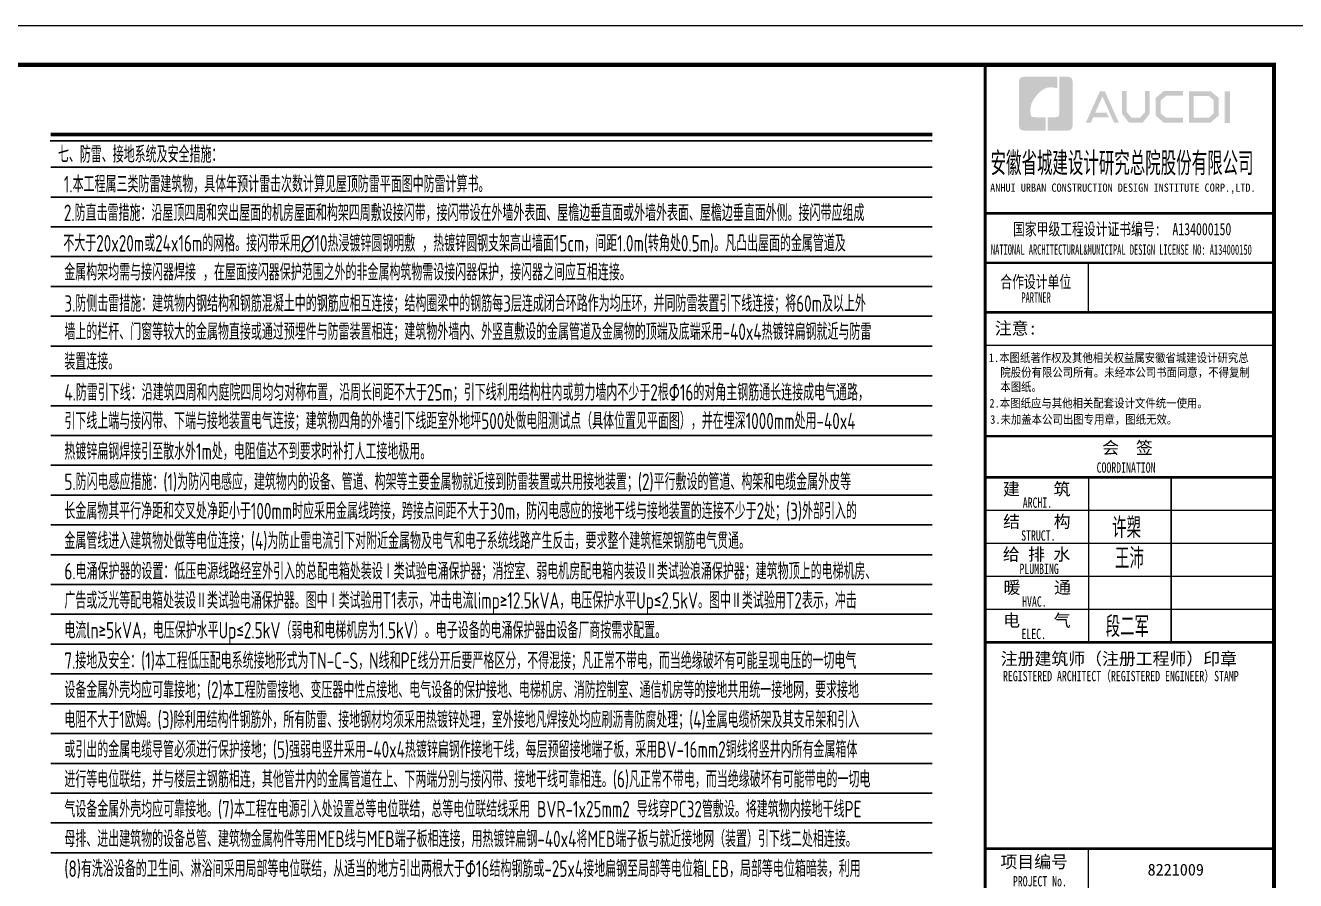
# Model space of a CAD drawing. Extents: x 2803505 to 5851001, y -1372902 to 24339.
# Drawn here: x 2861628 to 2892428, y -608627 to -587899 of the extents above; entities that cross this region are included whole.
import ezdxf

# ---------------------------------------------------------------- set-up
doc = ezdxf.new("R2010")
doc.units = 0
doc.header["$LTSCALE"] = 1000
doc.header["$MEASUREMENT"] = 0
doc.layers.get('0').update_dxf_attribs({"linetype": 'CONTINUOUS'})
for name, color, linetype in [('!!电气', 1, 'CONTINUOUS'), ('PUB_TITLE', 4, 'CONTINUOUS'), ('TEL_TEXT', 7, 'CONTINUOUS'), ('图签文字', 4, 'CONTINUOUS')]:
    doc.layers.add(name, color=color, linetype=linetype)
doc.layers.add('图框', color=147, linetype='CONTINUOUS', lineweight=20)
doc.layers.add('图签', color=147, linetype='CONTINUOUS', lineweight=18)
doc.styles.add('HT', font='simhei.ttf')
doc.styles.add('TSSD_Dimension', font='Tssdeng.shx', dxfattribs={"width": 0.7, "bigfont": 'tssdchn.shx'})
doc.styles.add('宋体', font='', dxfattribs={"height": 4})
doc.styles.add('建筑图签-1', font='simhei.ttf', dxfattribs={"width": 0.7})
doc.styles.add('建筑图签-2', font='TXT.shx', dxfattribs={"width": 0.5, "bigfont": 'HZTXT.shx'})
doc.styles.get('宋体').set_extended_font_data('SimSun')

# ---------------------------------------------------------------- blocks, each defined once
blk = doc.blocks.new('院标1')
h = blk.add_hatch(color=150)
h.dxf.hatch_style = 1
h.set_gradient(color1=(33, 113, 253), color2=(33, 113, 253), tint=1, name='INVCURVED')
edge = h.paths.add_edge_path()
edge.add_spline(control_points=[(116373, 648379), (116379, 648379), (116382, 648379), (116391, 648379), (116391, 648379), (116391, 648379), (116616, 648379), (116616, 648379), (116616, 648379), (116616, 648379), (116616, 648054), (116616, 648054), (116616, 648054), (116616, 648054), (116108, 648054), (116108, 648054), (116108, 648054), (116028, 648054), (115963, 648111), (115963, 648199), (115963, 648199), (115963, 648199), (115963, 649215), (115963, 649215), (115963, 649215), (115963, 649295), (116018, 649360), (116108, 649360), (116108, 649360), (116108, 649360), (116897, 649360), (116897, 649360), (116897, 649360), (116897, 649360), (116897, 649080), (116897, 649080), (116897, 649080), (116897, 649080), (116566, 649140), (116356, 648859), (116356, 648859), (116245, 648719), (116240, 648545), (116247, 648466), (116247, 648466), (116254, 648386), (116247, 648466), (116247, 648466), (116247, 648466), (116247, 648466), (116258, 648374), (116373, 648379)], knot_values=[0, 0, 0, 0, 0.071429, 0.071429, 0.071429, 0.107143, 0.142857, 0.142857, 0.142857, 0.178571, 0.214286, 0.214286, 0.214286, 0.25, 0.285714, 0.285714, 0.285714, 0.321429, 0.357143, 0.357143, 0.357143, 0.392857, 0.428571, 0.428571, 0.428571, 0.464286, 0.5, 0.5, 0.5, 0.535714, 0.571429, 0.571429, 0.571429, 0.607143, 0.642857, 0.642857, 0.642857, 0.678571, 0.714286, 0.714286, 0.714286, 0.75, 0.785714, 0.785714, 0.785714, 0.821429, 0.857143, 0.857143, 0.857143, 0.928571, 1, 1, 1, 1], degree=3, periodic=0)
h = blk.add_hatch(color=150)
h.dxf.hatch_style = 1
h.set_gradient(color1=(33, 113, 253), color2=(33, 113, 253), tint=1, name='INVCURVED')
edge = h.paths.add_edge_path()
edge.add_spline(control_points=[(117268, 649215), (117268, 649215), (117268, 648199), (117268, 648199), (117268, 648199), (117268, 648114), (117212, 648054), (117123, 648054), (117123, 648054), (117123, 648054), (116663, 648054), (116663, 648054), (116663, 648054), (116663, 648054), (116663, 648379), (116663, 648379), (116663, 648379), (116663, 648379), (116865, 648379), (116865, 648379), (116865, 648379), (116907, 648379), (116941, 648413), (116941, 648455), (116941, 648455), (116941, 648455), (116941, 649360), (116941, 649360), (116941, 649360), (116941, 649360), (117123, 649360), (117123, 649360), (117123, 649360), (117204, 649360), (117268, 649306), (117268, 649215)], knot_values=[0, 0, 0, 0, 0.1, 0.1, 0.1, 0.15, 0.2, 0.2, 0.2, 0.25, 0.3, 0.3, 0.3, 0.35, 0.4, 0.4, 0.4, 0.45, 0.5, 0.5, 0.5, 0.55, 0.6, 0.6, 0.6, 0.65, 0.7, 0.7, 0.7, 0.75, 0.8, 0.8, 0.8, 0.9, 1, 1, 1, 1], degree=3, periodic=0)
blk = doc.blocks.new('A$C3F294DF5')
at = {"layer": 'PUB_TITLE'}
h = blk.add_hatch(color=147, dxfattribs=at)
h.paths.add_polyline_path([(-1192, 38658), (-1066, 38658), (-1066, 37888), (-1192, 37888)])
h.paths.add_polyline_path([(-1944, 38542), (-1944, 38016), (-1584, 38016), (-1460, 38123), (-1460, 38441), (-1580, 38542)], flags=16)
h.paths.add_polyline_path([(-2062, 38660), (-2062, 37898), (-1540, 37898), (-1341, 38068), (-1341, 38496), (-1537, 38660)])
h.paths.add_polyline_path([(-2205, 38664), (-2205, 38548), (-2612, 38548), (-2745, 38437), (-2745, 38118), (-2612, 38015), (-2203, 38015), (-2203, 37893), (-2667, 37893), (-2869, 38068), (-2869, 38496), (-2671, 38664)])
h.paths.add_polyline_path([(-3688, 38662), (-3568, 38662), (-3568, 38151), (-3454, 38020), (-3243, 38020), (-3129, 38151), (-3129, 38662), (-3015, 38662), (-3015, 38114), (-3179, 37897), (-3517, 37897), (-3688, 38116)])
h.paths.add_polyline_path([(-4220, 38660), (-4103, 38660), (-3761, 37896), (-3877, 37896), (-4158, 38530), (-4333, 38142), (-4062, 38142), (-4001, 38027), (-4382, 38027), (-4441, 37894), (-4564, 37894)])
at = {"layer": '图框'}
for p, q in [((-7000, 35700), (0, 35700)), ((-7000, 35700), (0, 35700)), ((-7000, 34500), (0, 34500))]:
    blk.add_line(p, q, dxfattribs=at)
for points, const_width in [([(-7000, -700), (-7000, 39300)], 70), ([(-7000, 35700), (0, 35700)], 60), ([(-7000, 34500), (0, 34500)], 60), ([(-7000, 34500), (0, 34500)], 60), ([(-4500, 34500), (-4500, 33300)], 35), ([(-7000, 33300), (0, 33300)], 60), ([(-7000, 33300), (0, 33300)], 60), ([(-7000, 32499), (0, 32499)], 35), ([(-6992, 30300), (8, 30300)], 60), ([(-6992, 29300), (8, 29300)], 70), ([(-6992, 29300), (8, 29300)], 70), ([(-4492, 29300), (-4492, 25300)], 35), ([(-2492, 29300), (-2492, 25300)], 35), ([(-6992, 28500), (8, 28500)], 35), ([(-6992, 27700), (8, 27700)], 35), ([(-6992, 26900), (8, 26900)], 35), ([(-6992, 26100), (8, 26100)], 35), ([(-6992, 25300), (8, 25300)], 70), ([(-7000, 20300), (0, 20300)], 70), ([(-7000, 20300), (0, 20300)], 70), ([(-4500, 16300), (-4500, 20300)], 35)]:
    blk.add_lwpolyline(points, dxfattribs=dict(at, const_width=const_width))
blk.add_blockref('院标1', (-122149, -610349))
at = {"layer": 'PUB_TITLE', "style": 'HT', "width": 0.88}
for s, p in [('1.本图纸著作权及其他相关权益属安徽省城建设计研究总', (-6914, 32093)), ('院股份有限公司所有。未经本公司书面同意，不得复制', (-6635, 31739)), ('本图纸。', (-6635, 31389)), (' 2.本图纸应与其他相关配套设计文件统一使用。 ', (-7025, 30992)), ('3.未加盖本公司出图专用章，图纸无效。', (-6882, 30598))]:
    blk.add_text(s, height=210, dxfattribs=at).set_placement(p)
at = {"layer": '图签', "color": 154, "style": '宋体'}
blk.add_text('8221009', height=286.7, dxfattribs=at).set_placement((-3063, 19648))
at = {"layer": '图签文字', "color": 7, "style": '建筑图签-1'}
for s, height, width, p in [('安徽省城建设计研究总院股份有限公司', 500, 0.55, (-6872, 36677)), ('国家甲级工程设计证书编号:  A134000150', 300, 0.7, (-6328, 35167)), ('合作设计单位', 300, 0.7, (-6635, 33890))]:
    blk.add_text(s, height=height, dxfattribs=dict(at, width=width)).set_placement(p)
at = {"layer": '图签文字', "linetype": 'Continuous', "style": '建筑图签-1', "width": 0.91}
blk.add_text('ANHUI URBAN CONSTRUCTION DESIGN INSTITUTE CORP.,LTD.', height=200, dxfattribs=at).set_placement((-6882, 36222))
at = {"layer": '图签文字', "style": '建筑图签-1'}
for s, width, p in [('NATIONAL ARCHITECTURAL&MUNICIPAL DESIGN LICENSE NO: A134000150', 0.6, (-6863, 34695)), ('PARTNER', 0.6, (-6125, 33534)), ('COORDINATION', 0.7, (-4300, 29413)), ('ARCHI.', 0.7, (-6091, 28562)), ('STRUCT.', 0.7, (-6130, 27765)), ('PLUMBING', 0.7, (-6171, 26958)), ('HVAC.', 0.7, (-6106, 26165)), ('ELEC.', 0.7, (-6122, 25380)), ('REGISTERED ARCHITECT（REGISTERED ENGINEER）STAMP', 0.7, (-6571, 24359)), ('PROJECT No.', 0.7, (-6330, 19385, -1799))]:
    blk.add_text(s, height=250, dxfattribs=dict(at, width=width)).set_placement(p)
at = {"layer": '图签文字', "color": 7, "style": '建筑图签-1'}
for s, p in [('注意:', (-6769, 32763)), ('会  签', (-4165, 29868)), ('建    筑', (-6570, 28867)), ('结    构', (-6566, 28079)), ('给 排 水', (-6575, 27285)), ('暖    通', (-6557, 26482)), ('电    气', (-6567, 25682)), ('注册建筑师（注册工程师）印章', (-6625, 24754)), ('项目编号', (-6632, 19832))]:
    blk.add_text(s, height=300, dxfattribs=at).set_placement(p)
at = {"layer": '图签文字', "color": 1, "style": '建筑图签-2', "width": 0.7}
for s, p in [('许槊', (-3925, 27828)), ('王沛', (-3854, 27087)), ('段二军', (-4079, 25432))]:
    blk.add_text(s, height=500, dxfattribs=at).set_placement(p)

msp = doc.modelspace()

# ---------------------------------------------------------------- linework, layer by layer
at = {"layer": 'TEL_TEXT', "color": 0}
for p, q in [((2862230, -590698.2), (2883618.4, -590698.2)), ((2862248.3, -594226.4), (2883618.4, -594226.4)), ((2862248.3, -594948.9), (2883618.4, -594948.9)), ((2862248.3, -595671.3), (2883618.4, -595671.3)), ((2862248.3, -596393.8), (2883618.4, -596393.8)), ((2862248.3, -597116.2), (2883618.4, -597116.2)), ((2862248.3, -597838.7), (2883618.4, -597838.7)), ((2862248.3, -598561.1), (2883618.4, -598561.1)), ((2862248.3, -599283.6), (2883618.4, -599283.6)), ((2862248.3, -600006), (2883618.4, -600006)), ((2862248.3, -600728.5), (2883618.4, -600728.5)), ((2862248.3, -601450.9), (2883618.4, -601450.9)), ((2862248.3, -602173.4), (2883618.4, -602173.4)), ((2862248.3, -602895.9), (2883618.4, -602895.9)), ((2862248.3, -603618.3), (2883618.4, -603618.3)), ((2862248.3, -604340.8), (2883618.4, -604340.8)), ((2862248.3, -605063.2), (2883618.4, -605063.2)), ((2862248.3, -605785.7), (2883618.4, -605785.7)), ((2862248.3, -606508.1), (2883618.4, -606508.1)), ((2862248.3, -607230.6), (2883618.4, -607230.6)), ((2862248.3, -607953), (2883618.4, -607953))]:
    msp.add_line(p, q, dxfattribs=at)
at = {"layer": 'TEL_TEXT'}
for p, q in [((2862248.3, -591336.6), (2883618.4, -591336.6)), ((2862248.3, -592059), (2883618.4, -592059)), ((2862248.3, -592781.5), (2883618.4, -592781.5)), ((2862248.3, -593503.9), (2883618.4, -593503.9))]:
    msp.add_line(p, q, dxfattribs=at)
at = {"layer": 'TEL_TEXT', "color": 0, "const_width": 85}
msp.add_lwpolyline([(2883618.4, -590545), (2862244, -590545)], dxfattribs=at)
at = {"layer": '图框'}
msp.add_lwpolyline([(2833503.5, -587899.4), (2892903.3, -587899.4), (2892903.3, -629853.6), (2833503.5, -629853.6)], close=True, dxfattribs=at)
at = {"layer": '图框', "const_width": 100}
msp.add_lwpolyline([(2836003.5, -628853.6), (2891903.5, -628853.6), (2891903.5, -588853.6), (2836003.5, -588853.6)], close=True, dxfattribs=at)

# ---------------------------------------------------------------- block references
at = {"layer": '!!电气'}
msp.add_blockref('A$C3F294DF5', (2891903.5, -628153.6), dxfattribs=at)

# ---------------------------------------------------------------- texts
at = {"layer": 'TEL_TEXT', "style": 'TSSD_Dimension', "width": 0.7}
for s, p in [('七、防雷、接地系统及安全措施：', (2862415.5, -591225.5)), ('1.本工程属三类防雷建筑物，具体年预计雷击次数计算见屋顶防雷平面图中防雷计算书。', (2862560.2, -591948)), ('2.防直击雷措施：沿屋顶四周和突出屋面的机房屋面和构架四周敷设接闪带，接闪带设在外墙外表面、屋檐边垂直面或外墙外表面、屋檐边垂直面外侧。接闪带应组成', (2862560.2, -592643.6)), ('不大于20x20m或24x16m的网格。接闪带采用∅10热浸镀锌圆钢明敷 ，热镀锌圆钢支架高出墙面15cm，间距1.0m(转角处0.5m)。凡凸出屋面的金属管道及', (2862546.6, -593380.3)), ('金属构架均需与接闪器焊接 ，在屋面接闪器保护范围之外的非金属构筑物需设接闪器保护，接闪器之间应互相连接。', (2862570.8, -594082.1)), ('3.防侧击雷措施：建筑物内钢结构和钢筋混凝土中的钢筋应相互连接；结构圈梁中的钢筋每3层连成闭合环路作为均压环，并同防雷装置引下线连接；将60m及以上外', (2862573, -594840.5)), ('墙上的栏杆、门窗等较大的金属物直接或通过预埋件与防雷装置相连；建筑物外墙内、外竖直敷设的金属管道及金属物的顶端及底端采用-40x4热镀锌扁钢就近与防雷', (2862573, -595524.1)), ('装置连接。', (2862573, -596246.5)), ('4.防雷引下线：沿建筑四周和内庭院四周均匀对称布置，沿周长间距不大于25m；引下线利用结构柱内或剪力墙内不少于2根Φ16的对角主钢筋通长连接成电气通路，', (2862573, -596994.7)), ('引下线上端与接闪带、下端与接地装置电气连接；建筑物四角的外墙引下线距室外地坪500处做电阻测试点（具体位置见平面图），并在埋深1000mm处用-40x4', (2862573, -597686.9)), ('热镀锌扁钢焊接引至散水外1m处，电阻值达不到要求时补打人工接地极用。', (2862573, -598425)), ('5.防闪电感应措施：(1)为防闪电感应，建筑物内的设备、管道、构架等主要金属物就近接到防雷装置或共用接地装置；(2)平行敷设的管道、构架和电缆金属外皮等', (2862573, -599162.1)), ('长金属物其平行净距和交叉处净距小于100mm时应采用金属线跨接，跨接点间距不大于30m，防闪电感应的接地干线与接地装置的连接不少于2处；(3)外部引入的', (2862573, -599869.9)), ('金属管线进入建筑物处做等电位连接；(4)为防止雷电流引下对附近金属物及电气和电子系统线路产生反击，要求整个建筑框架钢筋电气贯通。', (2862573, -600592.3)), ('6.电涌保护器的设置：低压电源线路经室外引入的总配电箱处装设Ⅰ类试验电涌保护器；消控室、弱电机房配电箱内装设Ⅱ类试验浪涌保护器；建筑物顶上的电梯机房、', (2862573, -601329.4)), ('广告或泛光等配电箱处装设Ⅱ类试验电涌保护器。图中Ⅰ类试验用T1表示，冲击电流limp≥12.5kVA，电压保护水平Up≤2.5kV。图中Ⅱ类试验用T2表示，冲击', (2862573, -602037.2)), ('电流ln≥5kVA，电压保护水平Up≤2.5kV（弱电和电梯机房为1.5kV）。电子设备的电涌保护器由设备厂商按需求配置。', (2862573, -602759.7)), ('7.接地及安全：(1)本工程低压配电系统接地形式为TN-C-S，N线和PE线分开后要严格区分，不得混接；凡正常不带电，而当绝缘破坏有可能呈现电压的一切电气', (2862573, -603496.8)), ('设备金属外壳均应可靠接地；(2)本工程防雷接地、变压器中性点接地、电气设备的保护接地、电梯机房、消防控制室、通信机房等的接地共用统一接地网，要求接地', (2862573, -604204.6)), ('电阻不大于1欧姆。(3)除利用结构件钢筋外，所有防雷、接地钢材均须采用热镀锌处理，室外接地凡焊接处均应刷沥青防腐处理；(4)金属电缆桥架及其支吊架和引入', (2862573, -604927.1)), ('或引出的金属电缆导管必须进行保护接地；(5)强弱电竖井采用-40x4热镀锌扁钢作接地干线，每层预留接地端子板，采用BV-16mm2铜线将竖井内所有金属箱体', (2862573, -605649.5)), ('进行等电位联结，并与楼层主钢筋相连，其他管井内的金属管道在上、下两端分别与接闪带、接地干线可靠相连。(6)凡正常不带电，而当绝缘破坏有可能带电的一切电', (2862573, -606372)), ('气设备金属外壳均应可靠接地。(7)本工程在电源引入处设置总等电位联结，总等电位联结线采用 BVR-1x25mm2 导线穿PC32管敷设。将建筑物内接地干线PE', (2862573, -607094.4)), ('母排、进出建筑物的设备总管、建筑物金属构件等用MEB线与MEB端子板相连接，用热镀锌扁钢-40x4将MEB端子板与就近接地网（装置）引下线二处相连接。', (2862573, -607816.9)), ('(8)有洗浴设备的卫生间、淋浴间采用局部等电位联结，从适当的地方引出两根大于Φ16结构钢筋或-25x4接地扁钢至局部等电位箱LEB，局部等电位箱暗装，利用', (2862573, -608539.3))]:
    msp.add_text(s, height=400, dxfattribs=at).set_placement(p)

doc.saveas('drawing.dxf')
